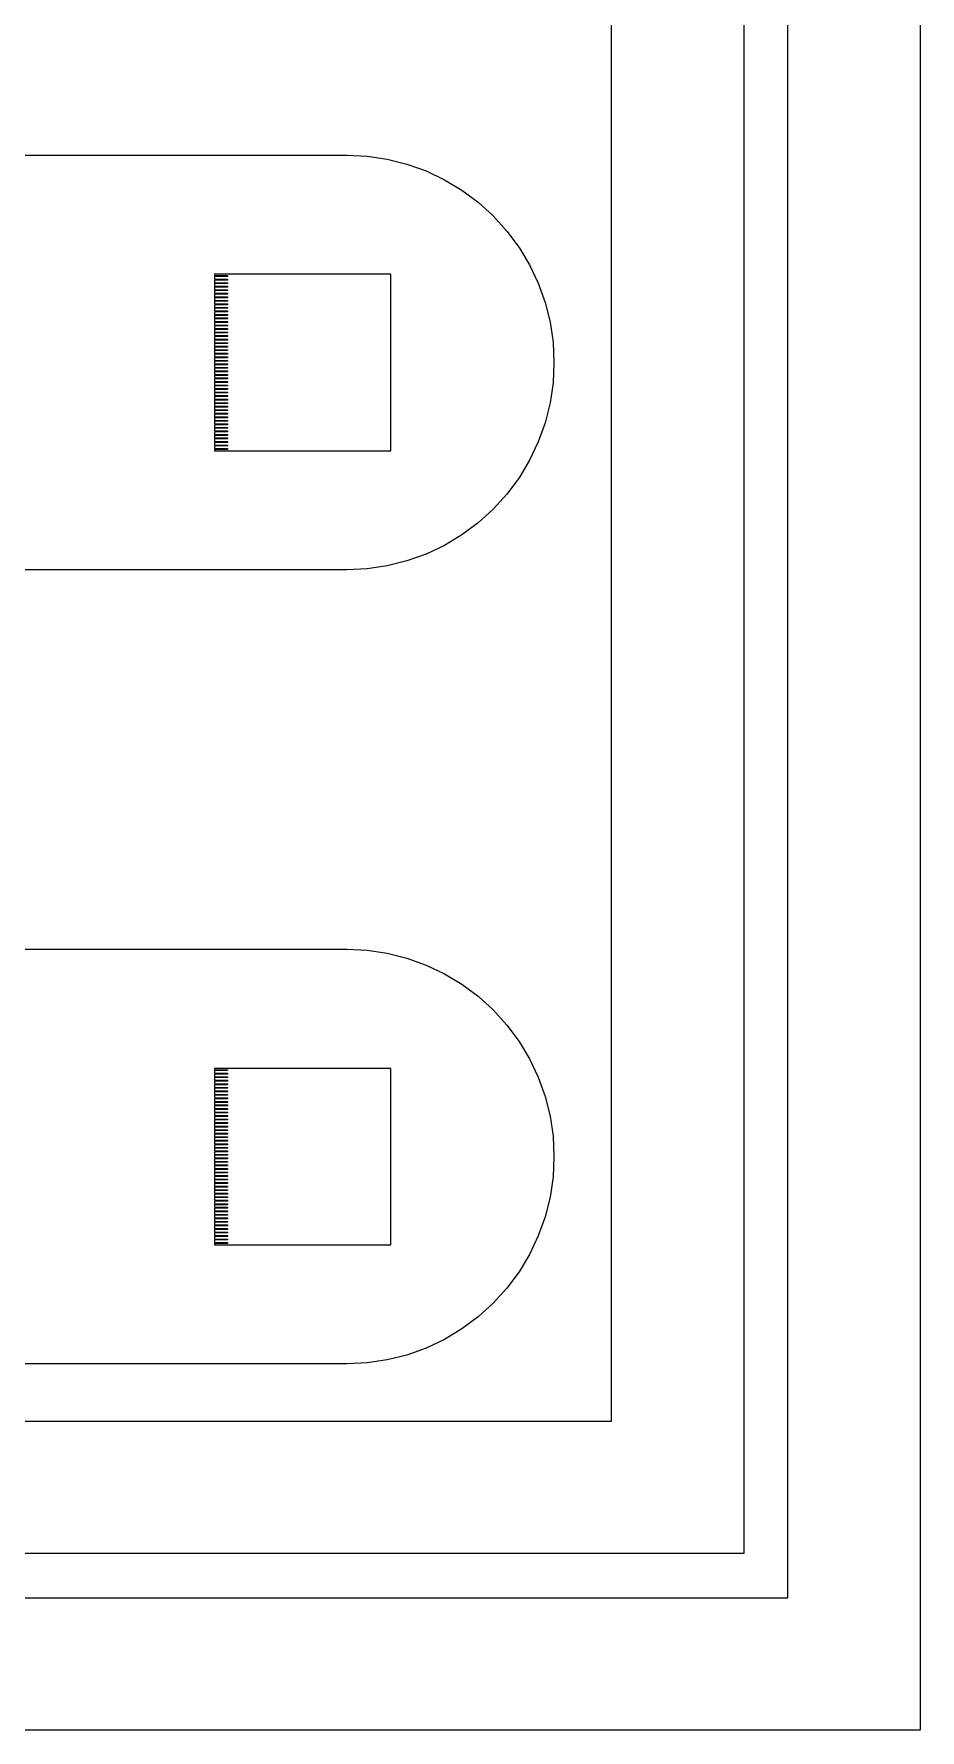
# Model space of a CAD drawing. Extents: x -16 to 132, y -40 to 113.
# Drawn here: x 102.21 to 112.49, y -2.05 to 17.61 of the extents above; entities that cross this region are included whole.
import ezdxf

# ---------------------------------------------------------------- set-up
doc = ezdxf.new("R2010")
doc.units = 0

msp = doc.modelspace()

# ---------------------------------------------------------------- linework, layer by layer
for p, q in [((112.486, 75.6724), (112.486, -2.0452)), ((110.952, -0.51129), (110.952, 74.1385)), ((110.441, 73.6272), (110.441, 0)), ((108.907, 1.53389), (108.907, 72.0933)), ((101.391, 16.2082), (105.839, 16.2082)), ((105.839, 16.2082), (106.075, 16.1966)), ((106.075, 16.1966), (106.308, 16.162)), ((106.308, 16.162), (106.537, 16.1047)), ((106.537, 16.1047), (106.759, 16.0253)), ((106.759, 16.0253), (106.972, 15.9244)), ((106.972, 15.9244), (107.174, 15.8032)), ((107.174, 15.8032), (107.364, 15.6627)), ((107.364, 15.6627), (107.538, 15.5043)), ((107.538, 15.5043), (107.697, 15.3296)), ((107.697, 15.3296), (107.837, 15.1402)), ((107.837, 15.1402), (107.958, 14.9379)), ((106.35, 14.8277), (104.305, 14.8277)), ((104.305, 14.8277), (104.305, 14.8123)), ((104.305, 14.8123), (104.459, 14.8123)), ((104.459, 14.8021), (104.305, 14.8021)), ((104.305, 14.8021), (104.305, 14.7714)), ((104.305, 14.7714), (104.459, 14.7714)), ((104.459, 14.7612), (104.305, 14.7612)), ((104.305, 14.7612), (104.305, 14.7305)), ((104.459, 14.8123), (104.459, 14.8021)), ((104.459, 14.7714), (104.459, 14.7612)), ((106.35, 12.7825), (106.35, 14.8277)), ((107.958, 14.9379), (108.059, 14.7247)), ((104.305, 14.7305), (104.459, 14.7305)), ((104.459, 14.7203), (104.305, 14.7203)), ((104.305, 14.7203), (104.305, 14.6896)), ((104.305, 14.6896), (104.459, 14.6896)), ((104.459, 14.6794), (104.305, 14.6794)), ((104.305, 14.6794), (104.305, 14.6487)), ((104.305, 14.6487), (104.459, 14.6487)), ((104.459, 14.6385), (104.305, 14.6385)), ((104.305, 14.6385), (104.305, 14.6078)), ((104.305, 14.6078), (104.459, 14.6078)), ((104.459, 14.5976), (104.305, 14.5976)), ((104.305, 14.5976), (104.305, 14.5669)), ((104.305, 14.5669), (104.459, 14.5669)), ((104.459, 14.5567), (104.305, 14.5567)), ((104.305, 14.5567), (104.305, 14.526)), ((104.459, 14.7305), (104.459, 14.7203)), ((104.459, 14.6896), (104.459, 14.6794)), ((104.459, 14.6487), (104.459, 14.6385)), ((104.459, 14.6078), (104.459, 14.5976)), ((104.459, 14.5669), (104.459, 14.5567)), ((108.059, 14.7247), (108.139, 14.5027)), ((104.305, 14.526), (104.459, 14.526)), ((104.459, 14.5158), (104.305, 14.5158)), ((104.305, 14.5158), (104.305, 14.4851)), ((104.305, 14.4851), (104.459, 14.4851)), ((104.459, 14.4749), (104.305, 14.4749)), ((104.305, 14.4749), (104.305, 14.4442)), ((104.305, 14.4442), (104.459, 14.4442)), ((104.459, 14.434), (104.305, 14.434)), ((104.305, 14.434), (104.305, 14.4033)), ((104.305, 14.4033), (104.459, 14.4033)), ((104.459, 14.3931), (104.305, 14.3931)), ((104.305, 14.3931), (104.305, 14.3624)), ((104.305, 14.3624), (104.459, 14.3624)), ((104.459, 14.3522), (104.305, 14.3522)), ((104.305, 14.3522), (104.305, 14.3215)), ((104.459, 14.526), (104.459, 14.5158)), ((104.459, 14.4851), (104.459, 14.4749)), ((104.459, 14.4442), (104.459, 14.434)), ((104.459, 14.4033), (104.459, 14.3931)), ((104.459, 14.3624), (104.459, 14.3522)), ((108.139, 14.5027), (108.196, 14.2739)), ((104.305, 14.3215), (104.459, 14.3215)), ((104.459, 14.3113), (104.305, 14.3113)), ((104.305, 14.3113), (104.305, 14.2806)), ((104.305, 14.2806), (104.459, 14.2806)), ((104.459, 14.2704), (104.305, 14.2704)), ((104.305, 14.2704), (104.305, 14.2397)), ((104.305, 14.2397), (104.459, 14.2397)), ((104.459, 14.2295), (104.305, 14.2295)), ((104.305, 14.2295), (104.305, 14.1988)), ((104.305, 14.1988), (104.459, 14.1988)), ((104.459, 14.1886), (104.305, 14.1886)), ((104.305, 14.1886), (104.305, 14.1579)), ((104.305, 14.1579), (104.459, 14.1579)), ((104.459, 14.3215), (104.459, 14.3113)), ((104.459, 14.2806), (104.459, 14.2704)), ((104.459, 14.2397), (104.459, 14.2295)), ((104.459, 14.1988), (104.459, 14.1886)), ((104.459, 14.1579), (104.459, 14.1477)), ((108.196, 14.2739), (108.231, 14.0406)), ((104.459, 14.1477), (104.305, 14.1477)), ((104.305, 14.1477), (104.305, 14.117)), ((104.305, 14.117), (104.459, 14.117)), ((104.459, 14.1068), (104.305, 14.1068)), ((104.305, 14.1068), (104.305, 14.0761)), ((104.305, 14.0761), (104.459, 14.0761)), ((104.459, 14.0658), (104.305, 14.0658)), ((104.305, 14.0658), (104.305, 14.0352)), ((104.305, 14.0352), (104.459, 14.0352)), ((104.459, 14.0249), (104.305, 14.0249)), ((104.305, 14.0249), (104.305, 13.9943)), ((104.305, 13.9943), (104.459, 13.9943)), ((104.459, 13.984), (104.305, 13.984)), ((104.305, 13.984), (104.305, 13.9534)), ((104.459, 14.117), (104.459, 14.1068)), ((104.459, 14.0761), (104.459, 14.0658)), ((104.459, 14.0352), (104.459, 14.0249)), ((104.459, 13.9943), (104.459, 13.984)), ((108.231, 14.0406), (108.242, 13.8051)), ((104.305, 13.9534), (104.459, 13.9534)), ((104.459, 13.9431), (104.305, 13.9431)), ((104.305, 13.9431), (104.305, 13.9125)), ((104.305, 13.9125), (104.459, 13.9125)), ((104.459, 13.9022), (104.305, 13.9022)), ((104.305, 13.9022), (104.305, 13.8716)), ((104.305, 13.8716), (104.459, 13.8716)), ((104.459, 13.8613), (104.305, 13.8613)), ((104.305, 13.8613), (104.305, 13.8307)), ((104.305, 13.8307), (104.459, 13.8307)), ((104.459, 13.8204), (104.305, 13.8204)), ((104.305, 13.8204), (104.305, 13.7897)), ((104.305, 13.7897), (104.459, 13.7897)), ((104.459, 13.7795), (104.305, 13.7795)), ((104.305, 13.7795), (104.305, 13.7489)), ((104.459, 13.9534), (104.459, 13.9431)), ((104.459, 13.9125), (104.459, 13.9022)), ((104.459, 13.8716), (104.459, 13.8613)), ((104.459, 13.8307), (104.459, 13.8204)), ((104.459, 13.7897), (104.459, 13.7795)), ((108.242, 13.8051), (108.231, 13.5695)), ((104.305, 13.7489), (104.459, 13.7489)), ((104.459, 13.7386), (104.305, 13.7386)), ((104.305, 13.7386), (104.305, 13.708)), ((104.305, 13.708), (104.459, 13.708)), ((104.459, 13.6977), (104.305, 13.6977)), ((104.305, 13.6977), (104.305, 13.6671)), ((104.305, 13.6671), (104.459, 13.6671)), ((104.459, 13.6568), (104.305, 13.6568)), ((104.305, 13.6568), (104.305, 13.6261)), ((104.305, 13.6261), (104.459, 13.6261)), ((104.459, 13.6159), (104.305, 13.6159)), ((104.305, 13.6159), (104.305, 13.5852)), ((104.305, 13.5852), (104.459, 13.5852)), ((104.459, 13.575), (104.305, 13.575)), ((104.305, 13.575), (104.305, 13.5443)), ((104.459, 13.7489), (104.459, 13.7386)), ((104.459, 13.708), (104.459, 13.6977)), ((104.459, 13.6671), (104.459, 13.6568)), ((104.459, 13.6261), (104.459, 13.6159)), ((104.459, 13.5852), (104.459, 13.575)), ((108.231, 13.5695), (108.196, 13.3363)), ((104.305, 13.5443), (104.459, 13.5443)), ((104.459, 13.5341), (104.305, 13.5341)), ((104.305, 13.5341), (104.305, 13.5034)), ((104.305, 13.5034), (104.459, 13.5034)), ((104.459, 13.4932), (104.305, 13.4932)), ((104.305, 13.4932), (104.305, 13.4625)), ((104.305, 13.4625), (104.459, 13.4625)), ((104.459, 13.4523), (104.305, 13.4523)), ((104.305, 13.4523), (104.305, 13.4216)), ((104.305, 13.4216), (104.459, 13.4216)), ((104.459, 13.4114), (104.305, 13.4114)), ((104.305, 13.4114), (104.305, 13.3807)), ((104.305, 13.3807), (104.459, 13.3807)), ((104.459, 13.3705), (104.305, 13.3705)), ((104.305, 13.3705), (104.305, 13.3398)), ((104.459, 13.5443), (104.459, 13.5341)), ((104.459, 13.5034), (104.459, 13.4932)), ((104.459, 13.4625), (104.459, 13.4523)), ((104.459, 13.4216), (104.459, 13.4114)), ((104.459, 13.3807), (104.459, 13.3705)), ((104.305, 13.3398), (104.459, 13.3398)), ((104.459, 13.3296), (104.305, 13.3296)), ((104.305, 13.3296), (104.305, 13.2989)), ((104.305, 13.2989), (104.459, 13.2989)), ((104.459, 13.2887), (104.305, 13.2887)), ((104.305, 13.2887), (104.305, 13.258)), ((104.305, 13.258), (104.459, 13.258)), ((104.459, 13.2478), (104.305, 13.2478)), ((104.305, 13.2478), (104.305, 13.2171)), ((104.305, 13.2171), (104.459, 13.2171)), ((104.459, 13.2069), (104.305, 13.2069)), ((104.305, 13.2069), (104.305, 13.1762)), ((104.305, 13.1762), (104.459, 13.1762)), ((104.459, 13.3398), (104.459, 13.3296)), ((104.459, 13.2989), (104.459, 13.2887)), ((104.459, 13.258), (104.459, 13.2478)), ((104.459, 13.2171), (104.459, 13.2069)), ((104.459, 13.1762), (104.459, 13.166)), ((108.196, 13.3363), (108.139, 13.1075)), ((104.459, 13.166), (104.305, 13.166)), ((104.305, 13.166), (104.305, 13.1353)), ((104.305, 13.1353), (104.459, 13.1353)), ((104.459, 13.1251), (104.305, 13.1251)), ((104.305, 13.1251), (104.305, 13.0944)), ((104.305, 13.0944), (104.459, 13.0944)), ((104.459, 13.0842), (104.305, 13.0842)), ((104.305, 13.0842), (104.305, 13.0535)), ((104.305, 13.0535), (104.459, 13.0535)), ((104.459, 13.0433), (104.305, 13.0433)), ((104.305, 13.0433), (104.305, 13.0126)), ((104.305, 13.0126), (104.459, 13.0126)), ((104.459, 13.0024), (104.305, 13.0024)), ((104.305, 13.0024), (104.305, 12.9717)), ((104.459, 13.1353), (104.459, 13.1251)), ((104.459, 13.0944), (104.459, 13.0842)), ((104.459, 13.0535), (104.459, 13.0433)), ((104.459, 13.0126), (104.459, 13.0024)), ((108.139, 13.1075), (108.059, 12.8855)), ((104.305, 12.9717), (104.459, 12.9717)), ((104.459, 12.9615), (104.305, 12.9615)), ((104.305, 12.9615), (104.305, 12.9308)), ((104.305, 12.9308), (104.459, 12.9308)), ((104.459, 12.9205), (104.305, 12.9205)), ((104.305, 12.9205), (104.305, 12.8899)), ((104.305, 12.8899), (104.459, 12.8899)), ((104.459, 12.8796), (104.305, 12.8796)), ((104.305, 12.8796), (104.305, 12.849)), ((104.305, 12.849), (104.459, 12.849)), ((104.459, 12.8387), (104.305, 12.8387)), ((104.305, 12.8387), (104.305, 12.8081)), ((104.305, 12.8081), (104.459, 12.8081)), ((104.459, 12.7979), (104.305, 12.7979)), ((104.305, 12.7979), (104.305, 12.7825)), ((104.305, 12.7825), (106.35, 12.7825)), ((104.459, 12.9717), (104.459, 12.9615)), ((104.459, 12.9308), (104.459, 12.9205)), ((104.459, 12.8899), (104.459, 12.8796)), ((104.459, 12.849), (104.459, 12.8387)), ((104.459, 12.8081), (104.459, 12.7979)), ((108.059, 12.8855), (107.958, 12.6723)), ((107.958, 12.6723), (107.837, 12.47)), ((107.837, 12.47), (107.697, 12.2806)), ((107.697, 12.2806), (107.538, 12.1058)), ((107.538, 12.1058), (107.364, 11.9475)), ((107.174, 11.807), (106.972, 11.6857)), ((107.364, 11.9475), (107.174, 11.807)), ((106.972, 11.6857), (106.759, 11.5849)), ((106.075, 11.4136), (105.839, 11.402)), ((106.308, 11.4482), (106.075, 11.4136)), ((106.537, 11.5055), (106.308, 11.4482)), ((106.759, 11.5849), (106.537, 11.5055)), ((105.839, 11.402), (101.391, 11.402)), ((101.391, 7.00479), (105.839, 7.00479)), ((105.839, 7.00479), (106.075, 6.99323)), ((106.075, 6.99323), (106.308, 6.95862)), ((106.308, 6.95862), (106.537, 6.90131)), ((106.537, 6.90131), (106.759, 6.82187)), ((106.759, 6.82187), (106.972, 6.72104)), ((106.972, 6.72104), (107.174, 6.59981)), ((107.174, 6.59981), (107.364, 6.45932)), ((107.364, 6.45932), (107.538, 6.30095)), ((107.538, 6.30095), (107.697, 6.12621)), ((107.697, 6.12621), (107.837, 5.93678)), ((107.837, 5.93678), (107.958, 5.7345)), ((107.958, 5.7345), (108.059, 5.5213)), ((106.35, 5.6243), (104.305, 5.6243)), ((104.305, 5.6243), (104.305, 5.60893)), ((104.305, 5.60893), (104.459, 5.60893)), ((104.459, 5.59872), (104.305, 5.59872)), ((104.305, 5.59872), (104.305, 5.56804)), ((104.305, 5.56804), (104.459, 5.56804)), ((104.459, 5.55782), (104.305, 5.55782)), ((104.305, 5.55782), (104.305, 5.52715)), ((104.305, 5.52715), (104.459, 5.52715)), ((104.459, 5.51691), (104.305, 5.51691)), ((104.305, 5.51691), (104.305, 5.48624)), ((104.459, 5.60893), (104.459, 5.59872)), ((104.459, 5.56804), (104.459, 5.55782)), ((104.459, 5.52715), (104.459, 5.51691)), ((106.35, 3.57909), (106.35, 5.6243)), ((108.059, 5.5213), (108.139, 5.29927)), ((104.305, 5.48624), (104.459, 5.48624)), ((104.459, 5.47601), (104.305, 5.47601)), ((104.305, 5.47601), (104.305, 5.44533)), ((104.305, 5.44533), (104.459, 5.44533)), ((104.459, 5.4351), (104.305, 5.4351)), ((104.305, 5.4351), (104.305, 5.40442)), ((104.305, 5.40442), (104.459, 5.40442)), ((104.459, 5.3942), (104.305, 5.3942)), ((104.305, 5.3942), (104.305, 5.36353)), ((104.305, 5.36353), (104.459, 5.36353)), ((104.459, 5.35329), (104.305, 5.35329)), ((104.305, 5.35329), (104.305, 5.32262)), ((104.305, 5.32262), (104.459, 5.32262)), ((104.459, 5.31239), (104.305, 5.31239)), ((104.305, 5.31239), (104.305, 5.28171)), ((104.459, 5.48624), (104.459, 5.47601)), ((104.459, 5.44533), (104.459, 5.4351)), ((104.459, 5.40442), (104.459, 5.3942)), ((104.459, 5.36353), (104.459, 5.35329)), ((104.459, 5.32262), (104.459, 5.31239)), ((104.305, 5.28171), (104.459, 5.28171)), ((104.459, 5.2715), (104.305, 5.2715)), ((104.305, 5.2715), (104.305, 5.24081)), ((104.305, 5.24081), (104.459, 5.24081)), ((104.459, 5.23058), (104.305, 5.23058)), ((104.305, 5.23058), (104.305, 5.19991)), ((104.305, 5.19991), (104.459, 5.19991)), ((104.459, 5.18968), (104.305, 5.18968)), ((104.305, 5.18968), (104.305, 5.15901)), ((104.305, 5.15901), (104.459, 5.15901)), ((104.459, 5.14877), (104.305, 5.14877)), ((104.305, 5.14877), (104.305, 5.11809)), ((104.305, 5.11809), (104.459, 5.11809)), ((104.459, 5.28171), (104.459, 5.2715)), ((104.459, 5.24081), (104.459, 5.23058)), ((104.459, 5.19991), (104.459, 5.18968)), ((104.459, 5.15901), (104.459, 5.14877)), ((104.459, 5.11809), (104.459, 5.10788)), ((108.139, 5.29927), (108.196, 5.07051)), ((104.459, 5.10788), (104.305, 5.10788)), ((104.305, 5.10788), (104.305, 5.07719)), ((104.305, 5.07719), (104.459, 5.07719)), ((104.459, 5.06696), (104.305, 5.06696)), ((104.305, 5.06696), (104.305, 5.03629)), ((104.305, 5.03629), (104.459, 5.03629)), ((104.459, 5.02606), (104.305, 5.02606)), ((104.305, 5.02606), (104.305, 4.99539)), ((104.305, 4.99539), (104.459, 4.99539)), ((104.459, 4.98517), (104.305, 4.98517)), ((104.305, 4.98517), (104.305, 4.95447)), ((104.305, 4.95447), (104.459, 4.95447)), ((104.459, 4.94426), (104.305, 4.94426)), ((104.305, 4.94426), (104.305, 4.91357)), ((104.459, 5.07719), (104.459, 5.06696)), ((104.459, 5.03629), (104.459, 5.02606)), ((104.459, 4.99539), (104.459, 4.98517)), ((104.459, 4.95447), (104.459, 4.94426)), ((108.196, 5.07051), (108.231, 4.83723)), ((104.305, 4.91357), (104.459, 4.91357)), ((104.459, 4.90335), (104.305, 4.90335)), ((104.305, 4.90335), (104.305, 4.87268)), ((104.305, 4.87268), (104.459, 4.87268)), ((104.459, 4.86244), (104.305, 4.86244)), ((104.305, 4.86244), (104.305, 4.83177)), ((104.305, 4.83177), (104.459, 4.83177)), ((104.459, 4.82155), (104.305, 4.82155)), ((104.305, 4.82155), (104.305, 4.79088)), ((104.305, 4.79088), (104.459, 4.79088)), ((104.459, 4.78064), (104.305, 4.78064)), ((104.305, 4.78064), (104.305, 4.74995)), ((104.305, 4.74995), (104.459, 4.74995)), ((104.459, 4.73973), (104.305, 4.73973)), ((104.305, 4.73973), (104.305, 4.70906)), ((104.459, 4.91357), (104.459, 4.90335)), ((104.459, 4.87268), (104.459, 4.86244)), ((104.459, 4.83177), (104.459, 4.82155)), ((104.459, 4.79088), (104.459, 4.78064)), ((104.459, 4.74995), (104.459, 4.73973)), ((108.231, 4.83723), (108.242, 4.6017)), ((104.305, 4.70906), (104.459, 4.70906)), ((104.459, 4.69882), (104.305, 4.69882)), ((104.305, 4.69882), (104.305, 4.66815)), ((104.305, 4.66815), (104.459, 4.66815)), ((104.459, 4.65793), (104.305, 4.65793)), ((104.305, 4.65793), (104.305, 4.62726)), ((104.305, 4.62726), (104.459, 4.62726)), ((104.459, 4.61703), (104.305, 4.61703)), ((104.305, 4.61703), (104.305, 4.58635)), ((104.305, 4.58635), (104.459, 4.58635)), ((104.459, 4.57613), (104.305, 4.57613)), ((104.305, 4.57613), (104.305, 4.54546)), ((104.305, 4.54546), (104.459, 4.54546)), ((104.459, 4.53523), (104.305, 4.53523)), ((104.305, 4.53523), (104.305, 4.50456)), ((104.459, 4.70906), (104.459, 4.69882)), ((104.459, 4.66815), (104.459, 4.65793)), ((104.459, 4.62726), (104.459, 4.61703)), ((104.459, 4.58635), (104.459, 4.57613)), ((104.459, 4.54546), (104.459, 4.53523)), ((108.242, 4.6017), (108.231, 4.36615)), ((104.305, 4.50456), (104.459, 4.50456)), ((104.459, 4.49432), (104.305, 4.49432)), ((104.305, 4.49432), (104.305, 4.46365)), ((104.305, 4.46365), (104.459, 4.46365)), ((104.459, 4.45343), (104.305, 4.45343)), ((104.305, 4.45343), (104.305, 4.42274)), ((104.305, 4.42274), (104.459, 4.42274)), ((104.459, 4.41252), (104.305, 4.41252)), ((104.305, 4.41252), (104.305, 4.38184)), ((104.305, 4.38184), (104.459, 4.38184)), ((104.459, 4.37161), (104.305, 4.37161)), ((104.305, 4.37161), (104.305, 4.34094)), ((104.305, 4.34094), (104.459, 4.34094)), ((104.459, 4.3307), (104.305, 4.3307)), ((104.305, 4.3307), (104.305, 4.30003)), ((104.459, 4.50456), (104.459, 4.49432)), ((104.459, 4.46365), (104.459, 4.45343)), ((104.459, 4.42274), (104.459, 4.41252)), ((104.459, 4.38184), (104.459, 4.37161)), ((104.459, 4.34094), (104.459, 4.3307)), ((108.231, 4.36615), (108.196, 4.13287)), ((104.305, 4.30003), (104.459, 4.30003)), ((104.459, 4.28981), (104.305, 4.28981)), ((104.305, 4.28981), (104.305, 4.25912)), ((104.305, 4.25912), (104.459, 4.25912)), ((104.459, 4.24892), (104.305, 4.24892)), ((104.305, 4.24892), (104.305, 4.21822)), ((104.305, 4.21822), (104.459, 4.21822)), ((104.459, 4.20799), (104.305, 4.20799)), ((104.305, 4.20799), (104.305, 4.17732)), ((104.305, 4.17732), (104.459, 4.17732)), ((104.459, 4.1671), (104.305, 4.1671)), ((104.305, 4.1671), (104.305, 4.13643)), ((104.305, 4.13643), (104.459, 4.13643)), ((104.459, 4.30003), (104.459, 4.28981)), ((104.459, 4.25912), (104.459, 4.24892)), ((104.459, 4.21822), (104.459, 4.20799)), ((104.459, 4.17732), (104.459, 4.1671)), ((104.459, 4.13643), (104.459, 4.12619)), ((108.196, 4.13287), (108.139, 3.90411)), ((104.459, 4.12619), (104.305, 4.12619)), ((104.305, 4.12619), (104.305, 4.0955)), ((104.305, 4.0955), (104.459, 4.0955)), ((104.459, 4.0853), (104.305, 4.0853)), ((104.305, 4.0853), (104.305, 4.05461)), ((104.305, 4.05461), (104.459, 4.05461)), ((104.459, 4.04437), (104.305, 4.04437)), ((104.305, 4.04437), (104.305, 4.0137)), ((104.305, 4.0137), (104.459, 4.0137)), ((104.459, 4.00348), (104.305, 4.00348)), ((104.305, 4.00348), (104.305, 3.97281)), ((104.305, 3.97281), (104.459, 3.97281)), ((104.459, 3.96257), (104.305, 3.96257)), ((104.305, 3.96257), (104.305, 3.93188)), ((104.305, 3.93188), (104.459, 3.93188)), ((104.459, 4.0955), (104.459, 4.0853)), ((104.459, 4.05461), (104.459, 4.04437)), ((104.459, 4.0137), (104.459, 4.00348)), ((104.459, 3.97281), (104.459, 3.96257)), ((104.459, 3.93188), (104.459, 3.92168)), ((104.459, 3.92168), (104.305, 3.92168)), ((104.305, 3.92168), (104.305, 3.89099)), ((104.305, 3.89099), (104.459, 3.89099)), ((104.459, 3.88077), (104.305, 3.88077)), ((104.305, 3.88077), (104.305, 3.8501)), ((104.305, 3.8501), (104.459, 3.8501)), ((104.459, 3.83986), (104.305, 3.83986)), ((104.305, 3.83986), (104.305, 3.80919)), ((104.305, 3.80919), (104.459, 3.80919)), ((104.459, 3.79897), (104.305, 3.79897)), ((104.305, 3.79897), (104.305, 3.76828)), ((104.305, 3.76828), (104.459, 3.76828)), ((104.459, 3.75806), (104.305, 3.75806)), ((104.305, 3.75806), (104.305, 3.72737)), ((104.459, 3.89099), (104.459, 3.88077)), ((104.459, 3.8501), (104.459, 3.83986)), ((104.459, 3.80919), (104.459, 3.79897)), ((104.459, 3.76828), (104.459, 3.75806)), ((108.139, 3.90411), (108.059, 3.68208)), ((104.305, 3.72737), (104.459, 3.72737)), ((104.459, 3.71715), (104.305, 3.71715)), ((104.305, 3.71715), (104.305, 3.68648)), ((104.305, 3.68648), (104.459, 3.68648)), ((104.459, 3.67624), (104.305, 3.67624)), ((104.305, 3.67624), (104.305, 3.64557)), ((104.305, 3.64557), (104.459, 3.64557)), ((104.459, 3.63535), (104.305, 3.63535)), ((104.305, 3.63535), (104.305, 3.60466)), ((104.305, 3.60466), (104.459, 3.60466)), ((104.459, 3.59445), (104.305, 3.59445)), ((104.305, 3.59445), (104.305, 3.57909)), ((104.305, 3.57909), (106.35, 3.57909)), ((104.459, 3.72737), (104.459, 3.71715)), ((104.459, 3.68648), (104.459, 3.67624)), ((104.459, 3.64557), (104.459, 3.63535)), ((104.459, 3.60466), (104.459, 3.59445)), ((108.059, 3.68208), (107.958, 3.46889)), ((107.958, 3.46889), (107.837, 3.2666)), ((107.837, 3.2666), (107.697, 3.07718)), ((107.697, 3.07718), (107.538, 2.90244)), ((107.538, 2.90244), (107.364, 2.74406)), ((107.174, 2.60358), (106.972, 2.48235)), ((107.364, 2.74406), (107.174, 2.60358)), ((106.759, 2.38152), (106.537, 2.30208)), ((106.972, 2.48235), (106.759, 2.38152)), ((105.839, 2.19859), (101.391, 2.19859)), ((106.075, 2.21016), (105.839, 2.19859)), ((106.308, 2.24477), (106.075, 2.21016)), ((106.537, 2.30208), (106.308, 2.24477)), ((1.53389, 1.53389), (108.907, 1.53389)), ((110.441, 0), (0, 0)), ((-0.51129, -0.51129), (110.952, -0.51129)), ((112.486, -2.0452), (-2.0452, -2.0452))]:
    msp.add_line(p, q)

doc.saveas('drawing.dxf')
